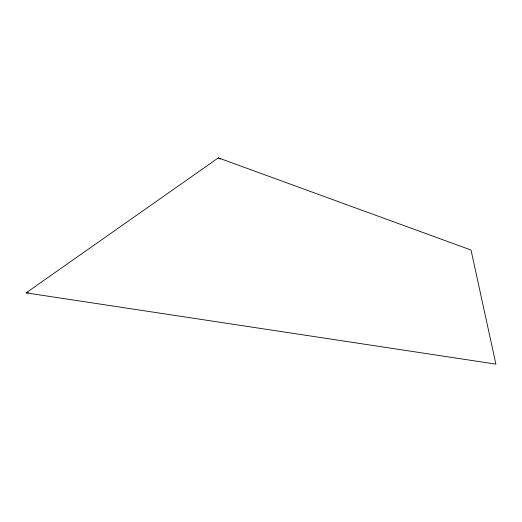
<?xml version="1.0" encoding="UTF-8"?>
<svg xmlns="http://www.w3.org/2000/svg" width="522" height="522" viewBox="0 0 522 522"><rect width="100%" height="100%" fill="white"/><g stroke="black" fill="none" stroke-linecap="round" stroke-linejoin="round"><path stroke-width="0.78" d="M26.1 292.862L218.34 157.872L471.027 250.038L495.9 364.128L26.1 292.862L28.521 292.516M218.34 157.872L220.441 159.119"/></g></svg>
